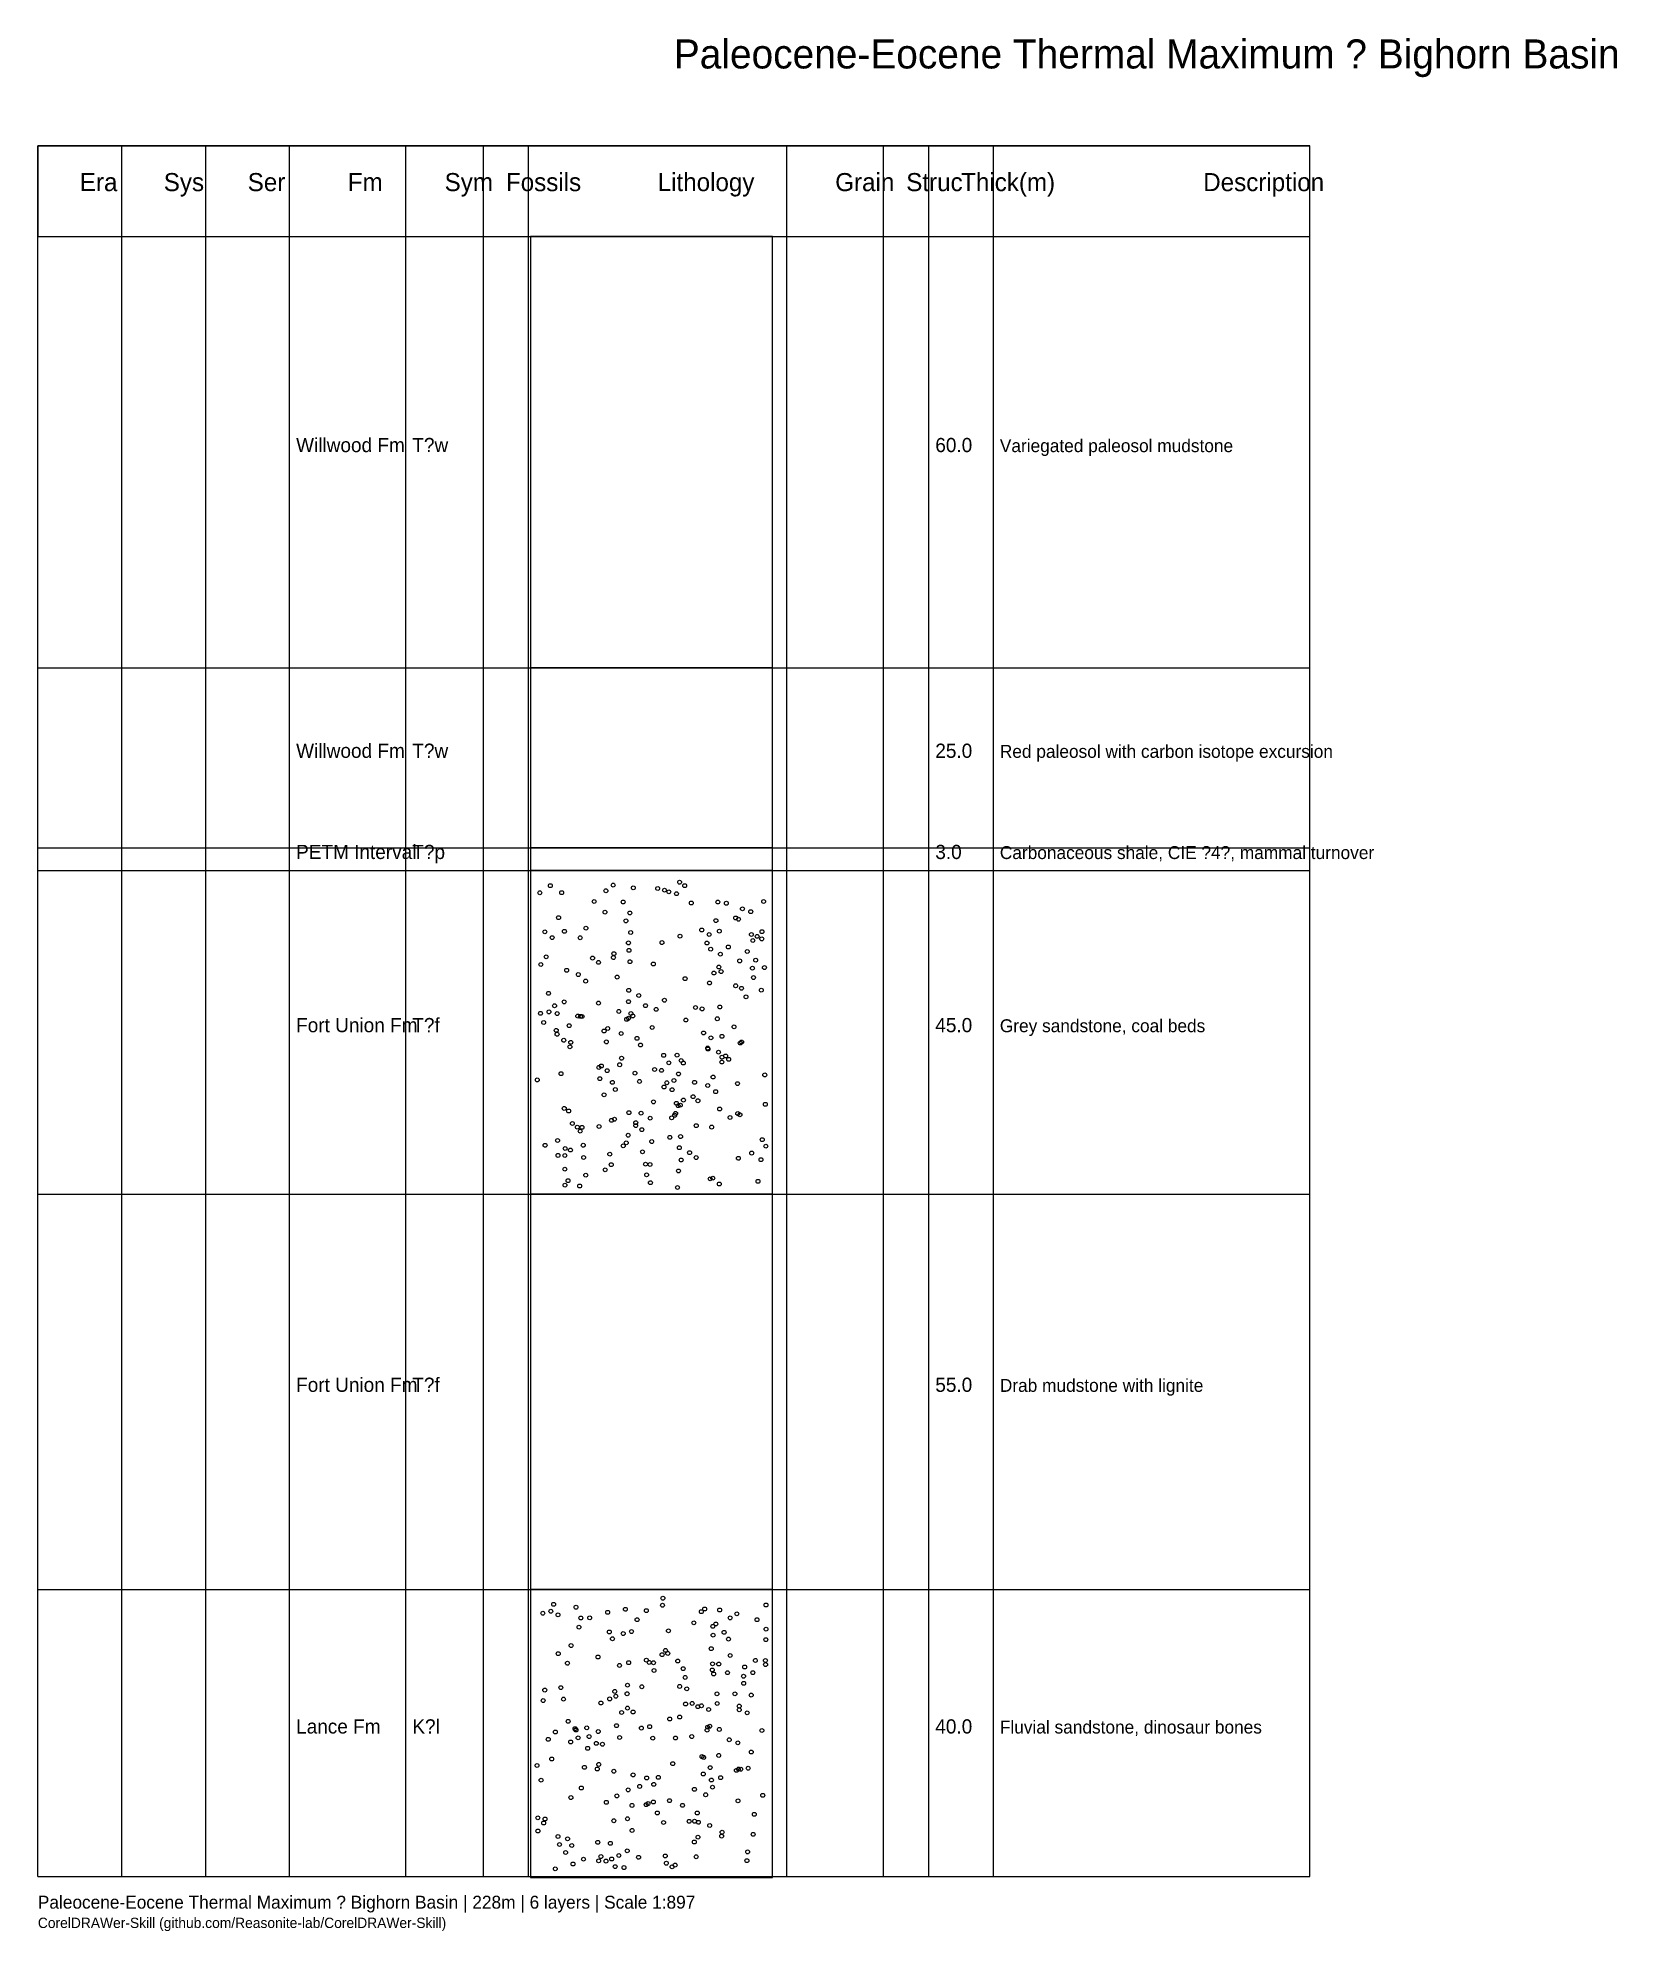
# Model space of a CAD drawing. Header units: metres. Extents: x 8 to 253, y 14 to 307.
import ezdxf

# ---------------------------------------------------------------- set-up
doc = ezdxf.new("R2010")
doc.units = ezdxf.units.M

msp = doc.modelspace()

# ---------------------------------------------------------------- linework, layer by layer
at = {"layer": 'BORDER', "color": 7}
for p, q in [((8, 22), (8, 290)), ((8, 290), (205, 290)), ((205, 22), (205, 290)), ((8, 22), (205, 22))]:
    msp.add_line(p, q, dxfattribs=at)
at = {"layer": 'GRID', "color": 8}
for p, q in [((21, 22), (21, 290)), ((34, 22), (34, 290)), ((47, 22), (47, 290)), ((65, 22), (65, 290)), ((77, 22), (77, 290)), ((84, 22), (84, 290)), ((124, 22), (124, 290)), ((139, 22), (139, 290)), ((146, 22), (146, 290)), ((156, 22), (156, 290)), ((8, 276), (205, 276)), ((8, 209.158), (205, 209.158)), ((8, 181.307), (205, 181.307)), ((8, 177.807), (205, 177.807)), ((8, 127.675), (205, 127.675)), ((8, 66.404), (205, 66.404))]:
    msp.add_line(p, q, dxfattribs=at)
at = {"layer": 'HEADER', "color": 8}
msp.add_lwpolyline([(8, 276), (205, 276), (205, 290), (8, 290)], close=True, dxfattribs=at)
at = {"layer": 'LITHOLOGY', "color": 1}
for points in [[(84.3, 209.158), (121.8, 209.158), (121.8, 276), (84.3, 276)], [(84.3, 181.307), (121.8, 181.307), (121.8, 209.158), (84.3, 209.158)], [(84.3, 127.675), (121.8, 127.675), (121.8, 177.807), (84.3, 177.807)], [(84.3, 66.404), (121.8, 66.404), (121.8, 127.675), (84.3, 127.675)], [(84.3, 21.842), (121.8, 21.842), (121.8, 66.404), (84.3, 66.404)]]:
    msp.add_lwpolyline(points, close=True, dxfattribs=at)
at = {"layer": 'LITHOLOGY', "color": 2}
msp.add_lwpolyline([(84.3, 177.807), (121.8, 177.807), (121.8, 181.307), (84.3, 181.307)], close=True, dxfattribs=at)
at = {"layer": 'PATTERN', "color": 8}
for centre in [(107.398, 175.969), (85.746, 174.333), (87.372, 175.439), (89.13, 174.352), (94.158, 172.99), (95.986, 174.645), (97.102, 175.524), (98.652, 172.911), (100.225, 175.099), (104.002, 174.992), (105.064, 174.739), (105.734, 174.473), (106.91, 174.187), (108.187, 175.439), (109.204, 172.752), (113.321, 172.899), (114.636, 172.709), (120.41, 172.988), (88.648, 170.483), (95.836, 171.338), (99.081, 169.981), (99.684, 171.208), (113.02, 170.024), (116.079, 170.435), (116.521, 170.235), (117.128, 171.851), (118.415, 171.414), (86.527, 168.29), (87.655, 167.39), (89.554, 168.365), (91.988, 167.365), (92.886, 168.851), (99.821, 168.185), (107.46, 167.617), (110.826, 168.574), (111.977, 167.865), (113.554, 168.385), (118.513, 167.869), (118.746, 166.941), (119.405, 167.579), (120.118, 167.192), (120.151, 168.312), (86.723, 164.42), (93.917, 164.221), (97.143, 164.302), (97.222, 164.909), (99.473, 166.568), (99.564, 165.414), (104.662, 166.618), (111.633, 166.549), (112.208, 165.607), (113.712, 164.826), (114.939, 165.931), (117.875, 165.239), (85.908, 163.222), (89.907, 162.331), (91.707, 161.667), (94.828, 163.553), (97.729, 161.279), (99.708, 163.656), (103.337, 163.3), (108.246, 161.03), (112.708, 161.903), (113.467, 162.832), (113.822, 162.128), (116.696, 163.78), (118.675, 162.652), (118.844, 161.2), (119.178, 163.9), (120.538, 162.747), (87.091, 158.755), (92.842, 160.657), (99.522, 159.223), (101.071, 158.428), (112.027, 160.365), (116.079, 159.93), (116.987, 159.544), (117.683, 158.222), (120.05, 159.248), (85.857, 155.658), (87.16, 155.886), (88.029, 156.832), (88.427, 155.623), (89.514, 157.432), (91.622, 155.232), (92.052, 155.197), (92.296, 155.171), (94.834, 157.251), (97.978, 155.959), (99.477, 157.471), (99.857, 155.63), (100.139, 155.258), (102.118, 156.846), (103.763, 156.274), (105.046, 157.69), (109.863, 156.563), (110.876, 156.346), (113.623, 156.645), (86.344, 154.244), (88.29, 153.022), (88.42, 152.421), (90.292, 153.754), (95.699, 152.927), (96.263, 153.309), (98.346, 152.539), (99.202, 154.728), (99.488, 154.901), (103.149, 153.473), (108.364, 154.621), (111.109, 152.625), (113.239, 154.819), (115.831, 153.569), (89.453, 151.491), (90.407, 150.475), (90.539, 151.163), (96.055, 151.239), (100.802, 151.782), (101.334, 150.756), (111.747, 150.277), (111.8, 150.144), (112.245, 151.872), (113.421, 149.655), (113.957, 152.101), (116.792, 151.06), (117.001, 151.215), (89.035, 146.321), (94.897, 147.284), (95.272, 147.51), (96.175, 146.782), (98.117, 147.7), (98.412, 148.709), (100.482, 146.397), (103.522, 146.963), (104.586, 146.827), (104.928, 149.161), (105.735, 147.998), (107.004, 149.177), (107.633, 148.359), (107.978, 147.963), (113.936, 148.118), (113.964, 148.877), (114.522, 149.057), (115.005, 148.542), (85.353, 145.35), (95.047, 145.541), (96.984, 144.969), (97.438, 143.866), (101.182, 145.116), (104.986, 144.253), (105.421, 144.908), (106.229, 143.832), (106.518, 145.267), (107.231, 146.274), (109.712, 144.973), (111.755, 144.486), (112.587, 145.793), (112.981, 143.536), (116.362, 144.778), (120.589, 146.124), (89.533, 140.939), (90.219, 140.532), (95.699, 143.041), (103.347, 141.947), (106.902, 141.73), (107.181, 141.354), (107.516, 141.445), (107.988, 142.229), (109.489, 142.748), (110.235, 142.124), (113.595, 140.844), (120.674, 141.574), (90.79, 138.596), (91.555, 138.035), (92.279, 137.998), (94.925, 138.129), (96.841, 139.096), (97.31, 139.264), (99.547, 140.274), (100.601, 138.282), (100.608, 138.722), (101.428, 140.208), (101.55, 137.647), (102.831, 139.426), (106.167, 139.483), (106.629, 139.877), (106.769, 140.164), (109.972, 138.261), (112.358, 138.043), (115.21, 139.532), (116.398, 140.136), (116.735, 139.957), (86.561, 135.225), (88.498, 135.961), (89.669, 134.727), (92.002, 137.411), (92.475, 135.232), (98.67, 135.146), (99.134, 135.604), (99.43, 136.783), (103.076, 135.805), (105.884, 136.459), (107.36, 134.852), (107.548, 136.573), (120.195, 136.1), (120.746, 135.09), (88.566, 133.66), (89.619, 133.639), (90.487, 134.489), (92.529, 133.332), (96.579, 133.855), (96.805, 132.229), (101.648, 134.212), (102.123, 132.3), (102.819, 132.248), (107.638, 132.953), (108.94, 134.079), (109.96, 133.321), (116.502, 133.214), (118.557, 134.02), (119.996, 132.997), (89.621, 131.532), (89.637, 129.047), (90.117, 129.747), (91.914, 128.921), (92.86, 130.594), (95.873, 131.418), (102.288, 130.657), (102.873, 129.43), (107.226, 131.25), (112.132, 130.038), (112.534, 130.131), (113.541, 129.232), (119.537, 129.648), (107.075, 128.684), (104.814, 65.075), (86.214, 62.752), (87.454, 63.057), (87.882, 64.134), (88.566, 62.512), (91.355, 63.684), (92.105, 62.018), (93.468, 62.047), (96.251, 62.888), (98.998, 63.365), (100.816, 61.747), (102.249, 63.157), (104.75, 63.989), (110.764, 62.992), (111.275, 63.41), (113.605, 63.253), (115.234, 62.032), (116.255, 62.653), (119.379, 61.748), (120.777, 64.025), (91.808, 60.602), (96.517, 59.855), (96.992, 58.799), (98.665, 59.603), (99.942, 59.914), (105.666, 60.031), (109.604, 61.26), (112.538, 60.728), (112.584, 59.351), (113.005, 61.092), (114.291, 59.793), (114.969, 58.751), (120.752, 58.654), (120.788, 60.286), (88.597, 56.494), (90.589, 57.744), (94.754, 55.969), (102.249, 55.483), (104.686, 56.334), (105.206, 56.998), (105.565, 56.532), (112.293, 57.264), (115.227, 56.208), (119.135, 55.441), (120.688, 55.421), (90.02, 55.01), (98.083, 54.671), (99.504, 55.095), (102.687, 55.131), (103.355, 55.084), (103.44, 53.879), (107.106, 55.349), (107.944, 54.171), (108.265, 52.809), (112.457, 53.97), (112.502, 54.91), (112.675, 53.348), (113.457, 54.884), (114.808, 53.541), (117.305, 52.998), (117.478, 54.423), (118.741, 53.545), (120.709, 54.797), (86.507, 50.853), (88.995, 51.234), (97.354, 50.639), (97.519, 49.899), (99.26, 50.282), (99.321, 51.618), (101.55, 51.365), (107.406, 51.415), (108.507, 51.049), (113.182, 50.275), (115.963, 50.265), (117.325, 51.9), (118.489, 50.071), (86.271, 49.224), (89.42, 49.452), (95.207, 48.855), (96.562, 49.481), (98.416, 47.372), (99.325, 48.059), (100.191, 47.459), (107.408, 46.675), (108.323, 48.69), (109.344, 48.788), (110.215, 48.281), (110.773, 48.419), (111.89, 47.847), (113.221, 48.774), (116.632, 48.371), (116.638, 47.801), (117.854, 47.327), (88.158, 44.359), (90.142, 46.015), (91.193, 44.875), (91.351, 44.668), (93.01, 45.011), (94.798, 44.424), (97.626, 45.338), (101.475, 44.967), (102.765, 45.183), (105.867, 46.367), (111.657, 44.653), (111.734, 45.106), (112.071, 45.251), (113.551, 44.756), (120.142, 44.595), (87.048, 43.223), (90.523, 42.819), (91.677, 43.452), (93.156, 41.829), (93.378, 43.651), (94.492, 42.596), (95.446, 42.466), (98.104, 43.504), (103.242, 43.409), (106.758, 43.428), (109.276, 43.65), (115.081, 43.154), (116.411, 42.674), (118.501, 41.255), (85.319, 39.163), (87.59, 40.177), (92.657, 38.887), (94.646, 38.632), (94.871, 39.337), (97.21, 38.278), (106.34, 39.454), (110.857, 40.549), (111.066, 37.853), (111.126, 40.42), (112.137, 38.844), (113.453, 40.727), (116.191, 38.414), (116.524, 38.612), (116.885, 38.594), (118.01, 38.745), (85.943, 36.903), (92.18, 35.686), (99.436, 35.392), (100.193, 37.709), (101.211, 35.933), (102.293, 37.241), (103.392, 36.245), (104.106, 37.33), (109.69, 35.483), (112.322, 36.917), (112.485, 35.816), (113.748, 37.284), (90.564, 34.201), (96.053, 33.465), (97.671, 34.457), (100.021, 32.984), (102.217, 33.102), (102.508, 33.274), (103.337, 33.52), (105.83, 33.722), (107.848, 32.999), (111.428, 34.635), (116.441, 33.702), (120.274, 34.55), (85.446, 31.059), (85.453, 29.025), (86.341, 30.266), (86.555, 30.882), (97.217, 30.613), (99.33, 30.92), (100.036, 29.115), (103.944, 31.821), (104.911, 30.344), (108.882, 30.521), (109.723, 30.534), (110.133, 31.814), (110.305, 30.376), (112.055, 29.874), (118.964, 31.61), (88.563, 28.172), (88.793, 26.942), (90.049, 27.807), (90.695, 26.775), (94.722, 27.27), (96.676, 27.113), (109.682, 27.327), (110.239, 28.073), (113.905, 28.239), (113.98, 28.835), (118.785, 28.514), (88.143, 23.165), (89.741, 25.695), (90.888, 23.916), (92.507, 24.668), (94.86, 24.405), (95.209, 25.067), (96.001, 24.367), (96.876, 24.688), (97.411, 23.51), (97.991, 25.234), (98.79, 23.359), (99.284, 25.947), (101.045, 24.956), (105.18, 25.163), (105.342, 24.032), (106.23, 23.476), (106.701, 23.749), (109.969, 25.033), (117.818, 24.43), (117.93, 25.788)]:
    msp.add_circle(centre, 0.3, dxfattribs=at)

# ---------------------------------------------------------------- texts
at = {"layer": 'FOOTER', "color": 8}
msp.add_text('Paleocene-Eocene Thermal Maximum ? Bighorn Basin | 228m | 6 layers | Scale 1:897', height=2, dxfattribs=at).set_placement((8, 17))
at = {"layer": 'FOOTER', "color": 9}
msp.add_text('CorelDRAWer-Skill (github.com/Reasonite-lab/CorelDRAWer-Skill)', height=1.6, dxfattribs=at).set_placement((8, 14))
at = {"layer": 'HEADER', "color": 7}
for s, p in [('Era', (14.5, 283)), ('Sys', (27.5, 283)), ('Ser', (40.5, 283)), ('Fm', (56, 283)), ('Sym', (71, 283)), ('Fossils', (80.5, 283)), ('Lithology', (104, 283)), ('Grain', (131.5, 283)), ('Struc', (142.5, 283)), ('Thick(m)', (151, 283)), ('Description', (188.5, 283))]:
    msp.add_text(s, height=2.8, dxfattribs=at).set_placement(p)
at = {"layer": 'TEXT', "color": 7}
for s, height, p in [('Willwood Fm', 2.2, (48, 242.579)), ('T?w', 2.2, (66, 242.579)), ('60.0', 2.2, (147, 242.579)), ('Variegated paleosol mudstone', 2, (157, 242.579)), ('Willwood Fm', 2.2, (48, 195.232)), ('T?w', 2.2, (66, 195.232)), ('25.0', 2.2, (147, 195.232)), ('Red paleosol with carbon isotope excursion', 2, (157, 195.232)), ('PETM Interval', 2.2, (48, 179.557)), ('T?p', 2.2, (66, 179.557)), ('3.0', 2.2, (147, 179.557)), ('Carbonaceous shale, CIE ?4?, mammal turnover', 2, (157, 179.557)), ('Fort Union Fm', 2.2, (48, 152.741)), ('T?f', 2.2, (66, 152.741)), ('45.0', 2.2, (147, 152.741)), ('Grey sandstone, coal beds', 2, (157, 152.741)), ('Fort Union Fm', 2.2, (48, 97.039)), ('T?f', 2.2, (66, 97.039)), ('55.0', 2.2, (147, 97.039)), ('Drab mudstone with lignite', 2, (157, 97.039)), ('Lance Fm', 2.2, (48, 44.123)), ('K?l', 2.2, (66, 44.123)), ('40.0', 2.2, (147, 44.123)), ('Fluvial sandstone, dinosaur bones', 2, (157, 44.123))]:
    msp.add_text(s, height=height, dxfattribs=at).set_placement(p)
at = {"layer": 'TITLE', "color": 7}
msp.add_text('Paleocene-Eocene Thermal Maximum ? Bighorn Basin', height=4.5, dxfattribs=at).set_placement((106.5, 302))

doc.saveas('drawing.dxf')
